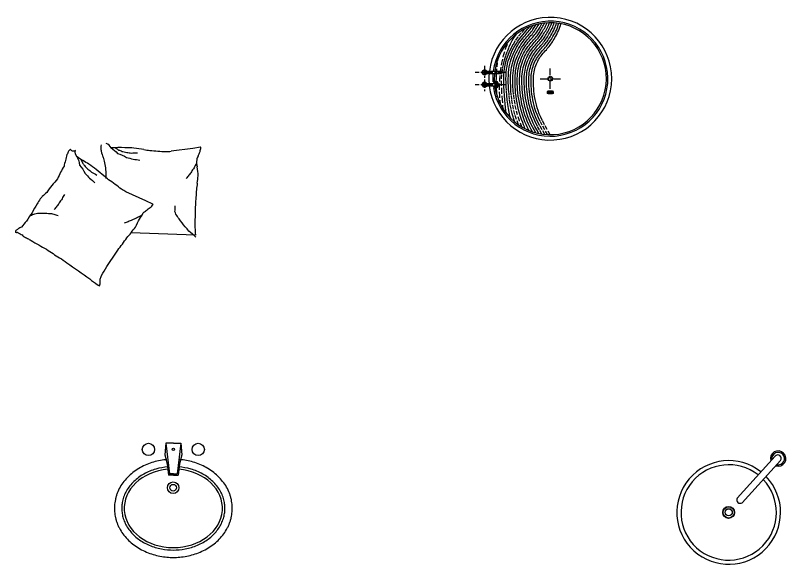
# Model space of a CAD drawing. Header units: millimetres. Extents: x -113526 to 211532, y -79714 to 28306.
# Drawn here: x 57063 to 59889, y 19218 to 21250 of the extents above; entities that cross this region are included whole.
import ezdxf

# ---------------------------------------------------------------- set-up
doc = ezdxf.new("R2010")
doc.units = ezdxf.units.MM
doc.linetypes.add('CENTER-1', pattern=[10, 6.25, -1.25, 1.25, -1.25])
doc.linetypes.add('DASHED', pattern=[0.75, 0.5, -0.25])
for name, color, linetype in [('$Longfin_AP_HATCH', 1, 'Continuous'), ('AP_文字', 127, 'Continuous'), ('FF-FURN', 51, 'Continuous')]:
    doc.layers.add(name, color=color, linetype=linetype)

# ---------------------------------------------------------------- blocks, each defined once
blk = doc.blocks.new('dsgnasfj')
at = {"layer": 'FF-FURN', "color": 4}
for p, q in [((173859688.5, 71135286), (173859609, 71135275.4)), ((173859717.4, 71135289.9), (173859688.5, 71135286)), ((173859698.1, 71134968.3), (173859462.6, 71134976.7))]:
    blk.add_line(p, q, dxfattribs=at)
for points in [[(173859389.4, 71135287.7, -0.077379), (173859413.4, 71135267.3, -0.077379), (173859446.5, 71135252.1, -0.047525), (173859470, 71135246, -0.047525), (173859495, 71135242.6)], [(173859404.8, 71135288.3, -0.05369), (173859417.1, 71135279.9, -0.070312), (173859428.8, 71135275.1, -0.015448), (173859437, 71135272.8, -0.013244), (173859446.8, 71135270.4, -0.082127), (173859464.1, 71135268.4, -0.064164), (173859486.4, 71135269.8)], [(173859264.9, 71135254.7, -0.263368), (173859258.7, 71135278, -0.494818), (173859240.7, 71135283.5, -0.049225), (173859233.7, 71135275.9, -0.036831), (173859227.7, 71135263.6, -0.031893), (173859222.2, 71135241.1, 0.035782), (173859217.1, 71135221, 0.032941), (173859193.4, 71135174.8, 0.026564), (173859153.5, 71135124.4, 0.017905), (173859137.3, 71135109.1, -0.033397), (173859129.1, 71135100.6, -0.03204), (173859118, 71135082.4, 0.018442), (173859100, 71135049.8, 0.010837), (173859079, 71135019, 0.014624), (173859061.4, 71134997.5, 0.111249), (173859048.4, 71134990.5, -0.153708), (173859039.9, 71134984.5, -0.076444), (173859038.9, 71134980, -0.215512), (173859039.9, 71134978, -0.585858), (173859043.2, 71134977.7, 0.363489), (173859046.8, 71134978.6, 0.191716), (173859056.1, 71134972.6, -0.129675), (173859068.8, 71134962.9, -0.01735), (173859083.2, 71134955.5, 0.019326), (173859096.2, 71134948.8, 0.018818), (173859153.1, 71134915.9, 0.021828), (173859200.9, 71134885.1, 0.006204), (173859227.6, 71134866.6, 0.001963), (173859311.4, 71134807.3, 0.028341), (173859339.1, 71134786.2, -0.117014), (173859346.4, 71134781.7, -0.36606), (173859347.6, 71134781.9, -0.03973), (173859349.6, 71134789.9, -0.048309), (173859349.6, 71134799.5, 0.062981), (173859349.8, 71134806.6, 0.04058), (173859354.5, 71134819.7, 0.014345), (173859373.8, 71134853, 0.005484), (173859414.1, 71134913, 0.007153), (173859447, 71134957.7, 0.008762), (173859462.6, 71134976.7, -0.008153), (173859479.4, 71134997.2, -0.06251), (173859493.9, 71135027, 0.078669), (173859506.7, 71135050, 0.047825), (173859517.6, 71135058.3, -0.034494), (173859533.2, 71135069.2, -0.023571), (173859543.7, 71135079.8, -0.510228), (173859543, 71135080.9), (173859516.6, 71135093.1), (173859443.8, 71135126.7, 0.073041), (173859427.5, 71135136.1, 0.023305), (173859380.3, 71135171.1, 0.018299), (173859363.2, 71135185.1, -0.01097), (173859335.1, 71135208.7, -0.042281), (173859308.5, 71135228.2, -0.027201), (173859264.7, 71135254.9)], [(173859264.9, 71135254.8, -0.077379), (173859274.3, 71135224.7, -0.077379), (173859294.1, 71135194.1, -0.047525), (173859310.7, 71135176.3, -0.047525), (173859330, 71135160.1)], [(173859278.3, 71135247, -0.05369), (173859284.2, 71135233.3, -0.070312), (173859291.5, 71135223, -0.015448), (173859297.2, 71135216.7, -0.013244), (173859304.2, 71135209.5, -0.082127), (173859317.7, 71135198.5, -0.064164), (173859337.3, 71135187.7)], [(173859702.3, 71135230.5, 0.009729), (173859693.4, 71135214.9, 0.009729), (173859683.5, 71135199.5, 0.007971), (173859674.6, 71135187.2, 0.007971), (173859665.1, 71135175)], [(173859218.7, 71135117, 0.009729), (173859209.7, 71135101.4, 0.009729), (173859199.8, 71135086.1, 0.007971), (173859190.9, 71135073.7, 0.007971), (173859181.4, 71135061.5)], [(173859699.4, 71134960.2, 0.016108), (173859674.6, 71134983, 0.024599), (173859660.4, 71134998.7, 0.009477), (173859638.5, 71135027.3, 0.015937), (173859626.9, 71135044.7, 0.072521), (173859623.6, 71135054.1, 0.033339), (173859623.8, 71135075)], [(173859094, 71135040.4, 0.027842), (173859110, 71135046.3, 0.048685), (173859120.4, 71135048, 0.023666), (173859148.8, 71135048.6, 0.031223), (173859171.4, 71135046.9, 0.046801), (173859179.2, 71135045.3, 0.023191), (173859195.2, 71135040.3)], [(173859498.5, 71135038.8, 0.009729), (173859482.7, 71135030.4, 0.009729), (173859466, 71135022.8, 0.007971), (173859451.9, 71135017.1, 0.007971), (173859437.3, 71135011.9)]]:
    blk.add_lwpolyline(points, format="xyb", dxfattribs=at)
for centre, radius, start, end in [((173859404.1, 71135284.6), 52.5, 164.0974, 175.3698), ((173859444.9, 71135291.9), 93.3, 181.864, 190.3012), ((173859366, 71135280.1), 24.5, 17.8135, 76.8327), ((173859422.5, 71134817.2), 471.7, 87.8287, 94.0611), ((173859443.8, 71135093.2), 195.4, 81.3221, 91.0065), ((173859381.7, 71134454.4), 836.9, 81.2008, 83.7148), ((173859562.7, 71135315.2), 157.9, 345.1599, 350.561), ((173859717.7, 71135289.2), 0.755, 8.2712, 116.3991), ((173859529.2, 71135322.6), 182.3, 195.068, 202.3748), ((173859557.5, 71135579.1), 301.4, 260.8759, 265.0692), ((173859606.3, 71135905), 630.7, 263.197, 268.5372), ((173859596.8, 71135339), 64.8, 264.1403, 280.8504), ((173859584.1, 71135319.1), 138.5, 333.4134, 341.3157), ((173859226.8, 71135198.8), 144.5, 13.9328, 22.1299), ((173858977.3, 71135171), 394.7, 1.5736, 9.1204), ((173859787, 71135236), 84.2, 174.3431, 192.3357), ((173859772.4, 71135226), 71.5, 154.2296, 165.182), ((173859575.3, 71135186.8), 133.2, 359.2359, 13.5436), ((173858766.9, 71135213), 605.7, 356.5105, 357.0536), ((173858901, 71135271.6), 812.1, 352.0159, 353.8844), ((173860401.6, 71135061.7), 703.1, 172.0615, 174.0695), ((173861633.9, 71134974.6), 1938.3, 175.2728, 176.912), ((173862990.2, 71134956.9), 3294, 177.8757, 179.1326), ((173860367.7, 71135014.3), 671.1, 180.6453, 183.9327)]:
    blk.add_arc(centre, radius, start, end, dxfattribs=at)
blk = doc.blocks.new('adfbdshm')
at = {"color": 4, "linetype": 'Continuous'}
for p, q in [((173860750.6, 71135570), (173860749.6, 71135568.1)), ((173860752.5, 71135571.8), (173860750.6, 71135570)), ((173860755.4, 71135573.3), (173860752.5, 71135571.8)), ((173860757.9, 71135573.5), (173860755.4, 71135573.3)), ((173860759.3, 71135573.5), (173860757.9, 71135573.5)), ((173860757.9, 71135568.8), (173860815.5, 71135568.8)), ((173860761.9, 71135572.7), (173860759.3, 71135573.5)), ((173860764.2, 71135571), (173860761.9, 71135572.7)), ((173860765.9, 71135568.8), (173860764.2, 71135571)), ((173860815.5, 71135568.8), (173860815.5, 71135560.4)), ((173860815.5, 71135568.5), (173860815.5, 71135568.8)), ((173860815.5, 71135568.5), (173860816.4, 71135568.5)), ((173860816.4, 71135568.5), (173860815.5, 71135568.5)), ((173860816.4, 71135568.8), (173860819.5, 71135568.8)), ((173860816.4, 71135568.8), (173860816.4, 71135560.4)), ((173860819.5, 71135568.8), (173860816.4, 71135568.8)), ((173860816.4, 71135568.8), (173860816.4, 71135568.5)), ((173860819.6, 71135568.8), (173860819.5, 71135568.8)), ((173860819.9, 71135568.7), (173860819.6, 71135568.8)), ((173860820, 71135568.5), (173860819.9, 71135568.7)), ((173860820.4, 71135567.8), (173860820, 71135568.5)), ((173860749.6, 71135568.1), (173860749.1, 71135566.5)), ((173860749.1, 71135566.5), (173860749.1, 71135564.6)), ((173860749.1, 71135564.6), (173860749.1, 71135562.6)), ((173860749.1, 71135562.6), (173860749.7, 71135560.9)), ((173860749.7, 71135560.9), (173860750.8, 71135559.2)), ((173860750.8, 71135559.2), (173860752.2, 71135557.7)), ((173860752.2, 71135557.7), (173860754.1, 71135556.4)), ((173860754.1, 71135556.4), (173860756.3, 71135555.8)), ((173860756.3, 71135555.8), (173860757.9, 71135555.8)), ((173860757.9, 71135560.4), (173860815.5, 71135560.4)), ((173860757.9, 71135555.8), (173860760.3, 71135555.9)), ((173860760.3, 71135555.9), (173860762.6, 71135556.9)), ((173860762.6, 71135556.9), (173860764.2, 71135558.2)), ((173860764.2, 71135558.2), (173860765.1, 71135559.3)), ((173860765.1, 71135559.3), (173860765.9, 71135560.4)), ((173860815.5, 71135560.7), (173860816.4, 71135560.7)), ((173860815.5, 71135560.4), (173860815.5, 71135560.7)), ((173860815.5, 71135560.7), (173860816.4, 71135560.7)), ((173860816.4, 71135560.7), (173860816.4, 71135560.4)), ((173860816.4, 71135560.4), (173860819.5, 71135560.4)), ((173860816.4, 71135560.4), (173860819.5, 71135560.4)), ((173860819.5, 71135560.4), (173860819.7, 71135560.5)), ((173860819.7, 71135560.5), (173860819.9, 71135560.6)), ((173860819.9, 71135560.6), (173860820.2, 71135561)), ((173860820.2, 71135561), (173860820.4, 71135561.3)), ((173860820.7, 71135566.8), (173860820.4, 71135567.8)), ((173860820.4, 71135561.3), (173860820.6, 71135562)), ((173860820.6, 71135562), (173860820.8, 71135563.4)), ((173860820.9, 71135565.4), (173860820.7, 71135566.8)), ((173860820.8, 71135563.4), (173860820.9, 71135564.1)), ((173860820.9, 71135564.6), (173860820.9, 71135565.4)), ((173860820.9, 71135564.1), (173860820.9, 71135564.6)), ((173860749.4, 71135522.7), (173860748.9, 71135519.6)), ((173860748.9, 71135519.6), (173860748.9, 71135518.8)), ((173860748.9, 71135518.8), (173860749.3, 71135517)), ((173860749.3, 71135517), (173860750.1, 71135515.2)), ((173860750.8, 71135525.2), (173860749.4, 71135522.7)), ((173860750.1, 71135515.2), (173860751.6, 71135513.2)), ((173860752.8, 71135527), (173860750.8, 71135525.2)), ((173860751.6, 71135513.2), (173860754.2, 71135511.4)), ((173860756.5, 71135528.5), (173860752.8, 71135527)), ((173860759.6, 71135528.5), (173860756.5, 71135528.5)), ((173860762.1, 71135527.6), (173860759.6, 71135528.5)), ((173860760.6, 71135523.8), (173860796.4, 71135523.8)), ((173860760.6, 71135515.4), (173860796.4, 71135515.4)), ((173860761.5, 71135511.4), (173860765, 71135514.1)), ((173860764.6, 71135525.7), (173860762.1, 71135527.6)), ((173860765.9, 71135523.8), (173860764.6, 71135525.7)), ((173860765, 71135514.1), (173860765.9, 71135515.4)), ((173860800.3, 71135530.1), (173860794.4, 71135530.1)), ((173860797.9, 71135530.1), (173860794.4, 71135530.1)), ((173860798.4, 71135530.4), (173860797.9, 71135530.1)), ((173860799.4, 71135530.8), (173860798.4, 71135530.4)), ((173860800.3, 71135531), (173860799.4, 71135530.8)), ((173860800.3, 71135531), (173860801.9, 71135531)), ((173860801.1, 71135531), (173860800.3, 71135531)), ((173860801.9, 71135531), (173860801.1, 71135531)), ((173860802.7, 71135530.8), (173860801.9, 71135531)), ((173860803.8, 71135530.4), (173860802.7, 71135530.8)), ((173860804.9, 71135529.6), (173860803.8, 71135530.4)), ((173860806.3, 71135527.8), (173860804.9, 71135529.6)), ((173860806, 71135511), (173860807, 71135513)), ((173860807, 71135526.3), (173860806.3, 71135527.8)), ((173860807.6, 71135524.5), (173860807, 71135526.3)), ((173860807, 71135513), (173860807.6, 71135514.6)), ((173860807.9, 71135523.3), (173860807.6, 71135524.5)), ((173860807.6, 71135514.6), (173860808, 71135516.8)), ((173860808.2, 71135520.6), (173860807.9, 71135523.3)), ((173860808, 71135518.8), (173860808.2, 71135520.6)), ((173860808, 71135516.8), (173860808, 71135518.8)), ((173860754.2, 71135511.4), (173860757.9, 71135510.6)), ((173860757.9, 71135510.6), (173860761.5, 71135511.4)), ((173860800.3, 71135509.1), (173860794.4, 71135509.1)), ((173860794.4, 71135509.1), (173860797.9, 71135509.1)), ((173860797.9, 71135509.1), (173860798.7, 71135508.7)), ((173860798.7, 71135508.7), (173860799.8, 71135508.3)), ((173860799.8, 71135508.3), (173860800.3, 71135508.3)), ((173860800.3, 71135508.3), (173860801.9, 71135508.3)), ((173860800.3, 71135508.3), (173860801.9, 71135508.3)), ((173860801.9, 71135508.3), (173860802.8, 71135508.4)), ((173860802.8, 71135508.4), (173860804, 71135509)), ((173860804, 71135509), (173860805.4, 71135510.2)), ((173860805.4, 71135510.2), (173860806, 71135511))]:
    blk.add_line(p, q, dxfattribs=at)
at = {"color": 8, "linetype": 'CENTER-1', "ltscale": 5}
for p, q in [((173860757.9, 71135588.8), (173860757.9, 71135495.4)), ((173860998.9, 71135504.2), (173860998.9, 71135578.9)), ((173860838, 71135564.6), (173860723.8, 71135564.6)), ((173860961.6, 71135541.5), (173861036.3, 71135541.5)), ((173860838, 71135519.6), (173860723.8, 71135519.6))]:
    blk.add_line(p, q, dxfattribs=at)
at = {"color": 8, "linetype": 'Continuous'}
for p, q in [((173860990.7, 71135487), (173860990.8, 71135487)), ((173860990.7, 71135486.9), (173860990.7, 71135487)), ((173860990.7, 71135486.8), (173860990.7, 71135486.9)), ((173860990.7, 71135486.7), (173860990.7, 71135486.8)), ((173861006.3, 71135486.8), (173860990.7, 71135486.8)), ((173860990.7, 71135486.8), (173860990.8, 71135486.8)), ((173860990.7, 71135486.7), (173860990.7, 71135486.8)), ((173860990.7, 71135486.6), (173860990.7, 71135486.7)), ((173860990.7, 71135486.6), (173860990.7, 71135486.7)), ((173860990.7, 71135486.6), (173860990.7, 71135486.6)), ((173860990.7, 71135486.5), (173860990.7, 71135486.6)), ((173860990.8, 71135486.6), (173860990.7, 71135486.6)), ((173860990.8, 71135486.5), (173860990.7, 71135486.5)), ((173860990.8, 71135487), (173860990.9, 71135487.1)), ((173860990.8, 71135486.8), (173860990.9, 71135486.9)), ((173860990.9, 71135486.5), (173860990.8, 71135486.6)), ((173860990.9, 71135486.4), (173860990.8, 71135486.5)), ((173860990.9, 71135487.1), (173860991, 71135487.2)), ((173860990.9, 71135486.9), (173860991, 71135487)), ((173860991, 71135486.4), (173860990.9, 71135486.5)), ((173860991, 71135486.3), (173860990.9, 71135486.4)), ((173860991, 71135487.2), (173860991.2, 71135487.3)), ((173860991, 71135487), (173860991.2, 71135487)), ((173860991.2, 71135486.3), (173860991, 71135486.4)), ((173860991.2, 71135486.3), (173860991, 71135486.3)), ((173860991.2, 71135487.3), (173860991.4, 71135487.4)), ((173860991.2, 71135487), (173860991.4, 71135487.1)), ((173860991.4, 71135486.2), (173860991.2, 71135486.3)), ((173860991.4, 71135486.2), (173860991.2, 71135486.3)), ((173860991.4, 71135487.4), (173860991.6, 71135487.4)), ((173860991.4, 71135487.1), (173860991.6, 71135487.1)), ((173860991.6, 71135486.2), (173860991.4, 71135486.2)), ((173860991.6, 71135486.2), (173860991.4, 71135486.2)), ((173860991.6, 71135487.4), (173860991.9, 71135487.5)), ((173860991.6, 71135487.1), (173860991.9, 71135487.2)), ((173860991.9, 71135486.1), (173860991.6, 71135486.2)), ((173860991.9, 71135486.1), (173860991.6, 71135486.2)), ((173860991.9, 71135487.5), (173860992.1, 71135487.6)), ((173860991.9, 71135487.2), (173860992.1, 71135487.2)), ((173860992.1, 71135486.1), (173860991.9, 71135486.1)), ((173860992.1, 71135486), (173860991.9, 71135486.1)), ((173860992.1, 71135487.6), (173860992.4, 71135487.6)), ((173860992.1, 71135487.2), (173860992.4, 71135487.3)), ((173860992.4, 71135486), (173860992.1, 71135486.1)), ((173860992.4, 71135486), (173860992.1, 71135486)), ((173860992.4, 71135487.6), (173860992.8, 71135487.7)), ((173860992.4, 71135487.3), (173860992.8, 71135487.3)), ((173860992.8, 71135486), (173860992.4, 71135486)), ((173860992.8, 71135485.9), (173860992.4, 71135486)), ((173860992.8, 71135487.7), (173860993.1, 71135487.8)), ((173860992.8, 71135487.3), (173860993.1, 71135487.4)), ((173860993.1, 71135485.9), (173860992.8, 71135486)), ((173860993.1, 71135485.9), (173860992.8, 71135485.9)), ((173860993.1, 71135487.8), (173860993.5, 71135487.8)), ((173860993.1, 71135487.4), (173860993.5, 71135487.4)), ((173860993.5, 71135485.9), (173860993.1, 71135485.9)), ((173860993.5, 71135485.8), (173860993.1, 71135485.9)), ((173860993.5, 71135487.8), (173860993.9, 71135487.9)), ((173860993.5, 71135487.4), (173860993.9, 71135487.5)), ((173860993.9, 71135485.8), (173860993.5, 71135485.9)), ((173860993.9, 71135485.7), (173860993.5, 71135485.8)), ((173860993.9, 71135487.9), (173860994.3, 71135487.9)), ((173860993.9, 71135487.5), (173860994.3, 71135487.5)), ((173860994.3, 71135485.8), (173860993.9, 71135485.8)), ((173860994.3, 71135485.7), (173860993.9, 71135485.7)), ((173860994.3, 71135487.9), (173860994.7, 71135488)), ((173860994.3, 71135487.5), (173860994.7, 71135487.5)), ((173860994.7, 71135485.8), (173860994.3, 71135485.8)), ((173860994.7, 71135485.7), (173860994.3, 71135485.7)), ((173860994.7, 71135488), (173860995.1, 71135488)), ((173860994.7, 71135487.5), (173860995.1, 71135487.6)), ((173860995.1, 71135485.7), (173860994.7, 71135485.8)), ((173860995.1, 71135485.6), (173860994.7, 71135485.7)), ((173860995.1, 71135488), (173860995.6, 71135488)), ((173860995.1, 71135487.6), (173860995.6, 71135487.6)), ((173860995.6, 71135485.7), (173860995.1, 71135485.7)), ((173860995.6, 71135485.6), (173860995.1, 71135485.6)), ((173860995.6, 71135488), (173860996, 71135488)), ((173860995.6, 71135487.6), (173860996, 71135487.6)), ((173860996, 71135485.7), (173860995.6, 71135485.7)), ((173860996, 71135485.6), (173860995.6, 71135485.6)), ((173860996, 71135488), (173860996.5, 71135488.1)), ((173860996, 71135487.6), (173860996.5, 71135487.6)), ((173860996.5, 71135485.7), (173860996, 71135485.7)), ((173860996.5, 71135485.5), (173860996, 71135485.6)), ((173860996.5, 71135488.1), (173860997, 71135488.1)), ((173860996.5, 71135487.6), (173860997, 71135487.6)), ((173860997, 71135485.7), (173860996.5, 71135485.7)), ((173860997, 71135485.5), (173860996.5, 71135485.5)), ((173860997, 71135488.1), (173860997.5, 71135488.1)), ((173860997, 71135487.6), (173860997.5, 71135487.6)), ((173860997.5, 71135485.6), (173860997, 71135485.7)), ((173860997.5, 71135485.5), (173860997, 71135485.5)), ((173860997.5, 71135488.1), (173860998, 71135488.1)), ((173860997.5, 71135487.6), (173860998, 71135487.6)), ((173860998, 71135485.6), (173860997.5, 71135485.6)), ((173860998, 71135485.5), (173860997.5, 71135485.5)), ((173860998, 71135488.1), (173860998.5, 71135488.1)), ((173860998, 71135487.6), (173860998.5, 71135487.6)), ((173860998.5, 71135485.6), (173860998, 71135485.6)), ((173860998.5, 71135485.5), (173860998, 71135485.5)), ((173860998.5, 71135488.1), (173860998.9, 71135488.1)), ((173860998.5, 71135487.6), (173860998.9, 71135487.6)), ((173860998.9, 71135485.6), (173860998.5, 71135485.6)), ((173860998.9, 71135485.5), (173860998.5, 71135485.5)), ((173860998.9, 71135488.1), (173860999.4, 71135488.1)), ((173860998.9, 71135487.6), (173860999.4, 71135487.6)), ((173860999.4, 71135485.6), (173860998.9, 71135485.6)), ((173860999.4, 71135485.5), (173860998.9, 71135485.5)), ((173860999.4, 71135488.1), (173860999.9, 71135488.1)), ((173860999.4, 71135487.6), (173860999.9, 71135487.6)), ((173860999.9, 71135485.7), (173860999.4, 71135485.6)), ((173860999.9, 71135485.5), (173860999.4, 71135485.5)), ((173860999.9, 71135488.1), (173861000.4, 71135488.1)), ((173860999.9, 71135487.6), (173861000.4, 71135487.6)), ((173861000.4, 71135485.7), (173860999.9, 71135485.7)), ((173861000.4, 71135485.5), (173860999.9, 71135485.5)), ((173861000.4, 71135488.1), (173861000.9, 71135488)), ((173861000.4, 71135487.6), (173861000.9, 71135487.6)), ((173861000.9, 71135485.7), (173861000.4, 71135485.7)), ((173861000.9, 71135485.6), (173861000.4, 71135485.5)), ((173861000.9, 71135488), (173861001.3, 71135488)), ((173861000.9, 71135487.6), (173861001.3, 71135487.6)), ((173861001.3, 71135485.7), (173861000.9, 71135485.7)), ((173861001.3, 71135485.6), (173861000.9, 71135485.6)), ((173861001.1, 71135492), (173861001.1, 71135485.7)), ((173861001.3, 71135488), (173861001.8, 71135488)), ((173861001.3, 71135487.6), (173861001.8, 71135487.6)), ((173861001.8, 71135485.7), (173861001.3, 71135485.7)), ((173861001.8, 71135485.6), (173861001.3, 71135485.6)), ((173861001.8, 71135488), (173861002.2, 71135488)), ((173861001.8, 71135487.6), (173861002.2, 71135487.5)), ((173861002.2, 71135485.8), (173861001.8, 71135485.7)), ((173861002.2, 71135485.7), (173861001.8, 71135485.6)), ((173861002.2, 71135488), (173861002.6, 71135487.9)), ((173861002.2, 71135487.5), (173861002.6, 71135487.5)), ((173861002.6, 71135485.8), (173861002.2, 71135485.8)), ((173861002.6, 71135485.7), (173861002.2, 71135485.7)), ((173861002.3, 71135492.1), (173861002.3, 71135485.8)), ((173861002.6, 71135487.9), (173861003, 71135487.9)), ((173861002.6, 71135487.5), (173861003, 71135487.5)), ((173861003, 71135485.8), (173861002.6, 71135485.8)), ((173861003, 71135485.7), (173861002.6, 71135485.7)), ((173861003, 71135487.9), (173861003.4, 71135487.8)), ((173861003, 71135487.5), (173861003.4, 71135487.4)), ((173861003.4, 71135485.9), (173861003, 71135485.8)), ((173861003.4, 71135485.8), (173861003, 71135485.7)), ((173861003.4, 71135487.8), (173861003.8, 71135487.8)), ((173861003.4, 71135487.4), (173861003.8, 71135487.4)), ((173861003.8, 71135485.9), (173861003.4, 71135485.9)), ((173861003.8, 71135485.9), (173861003.4, 71135485.8)), ((173861003.8, 71135487.8), (173861004.1, 71135487.7)), ((173861003.8, 71135487.4), (173861004.1, 71135487.3)), ((173861004.1, 71135486), (173861003.8, 71135485.9)), ((173861004.1, 71135485.9), (173861003.8, 71135485.9)), ((173861004.1, 71135487.7), (173861004.5, 71135487.6)), ((173861004.1, 71135487.3), (173861004.5, 71135487.3)), ((173861004.5, 71135486), (173861004.1, 71135486)), ((173861004.5, 71135486), (173861004.1, 71135485.9)), ((173861004.5, 71135487.6), (173861004.8, 71135487.6)), ((173861004.5, 71135487.3), (173861004.8, 71135487.2)), ((173861004.8, 71135486.1), (173861004.5, 71135486)), ((173861004.8, 71135486), (173861004.5, 71135486)), ((173861004.8, 71135487.6), (173861005, 71135487.5)), ((173861004.8, 71135487.2), (173861005, 71135487.2)), ((173861005, 71135486.1), (173861004.8, 71135486.1)), ((173861005, 71135486.1), (173861004.8, 71135486)), ((173861005, 71135487.5), (173861005.3, 71135487.4)), ((173861005, 71135487.2), (173861005.3, 71135487.1)), ((173861005.3, 71135486.2), (173861005, 71135486.1)), ((173861005.3, 71135486.2), (173861005, 71135486.1)), ((173861005.3, 71135487.4), (173861005.5, 71135487.4)), ((173861005.3, 71135487.1), (173861005.5, 71135487.1)), ((173861005.5, 71135486.2), (173861005.3, 71135486.2)), ((173861005.5, 71135486.2), (173861005.3, 71135486.2)), ((173861005.5, 71135487.4), (173861005.7, 71135487.3)), ((173861005.5, 71135487.1), (173861005.7, 71135487)), ((173861005.7, 71135486.3), (173861005.5, 71135486.2)), ((173861005.7, 71135486.3), (173861005.5, 71135486.2)), ((173861005.7, 71135487.3), (173861005.9, 71135487.2)), ((173861005.7, 71135487), (173861005.9, 71135487)), ((173861005.9, 71135486.4), (173861005.7, 71135486.3)), ((173861005.9, 71135486.3), (173861005.7, 71135486.3)), ((173861005.9, 71135487.2), (173861006, 71135487.1)), ((173861005.9, 71135487), (173861006, 71135486.9)), ((173861006, 71135486.5), (173861005.9, 71135486.4)), ((173861006, 71135486.4), (173861005.9, 71135486.3)), ((173861006, 71135487.1), (173861006.1, 71135487)), ((173861006, 71135486.9), (173861006.1, 71135486.8)), ((173861006.1, 71135486.6), (173861006, 71135486.5)), ((173861006.1, 71135486.5), (173861006, 71135486.4)), ((173861006.1, 71135487), (173861006.2, 71135487)), ((173861006.1, 71135486.8), (173861006.2, 71135486.8)), ((173861006.2, 71135486.6), (173861006.1, 71135486.6)), ((173861006.2, 71135486.5), (173861006.1, 71135486.5)), ((173861006.2, 71135487), (173861006.2, 71135486.9)), ((173861006.2, 71135486.9), (173861006.3, 71135486.8)), ((173861006.2, 71135486.8), (173861006.2, 71135486.7)), ((173861006.3, 71135486.8), (173861006.2, 71135486.7)), ((173861006.2, 71135486.7), (173861006.3, 71135486.6)), ((173861006.2, 71135486.7), (173861006.2, 71135486.6)), ((173861006.2, 71135486.6), (173861006.2, 71135486.5)), ((173861006.3, 71135486.6), (173861006.2, 71135486.6))]:
    blk.add_line(p, q, dxfattribs=at)
at = {"color": 250, "linetype": 'DASHED', "ltscale": 30}
for points in [[(173860882.1, 71135372.7), (173860875, 71135391.7), (173860869.1, 71135410.7), (173860864.4, 71135429.4), (173860860.7, 71135447.8), (173860858, 71135465.6), (173860856, 71135482.6), (173860854.6, 71135498.8), (173860853.8, 71135513.9), (173860853.3, 71135527.7), (173860853.2, 71135540.4), (173860853.5, 71135552.2), (173860854.2, 71135563.2), (173860855.3, 71135573.5), (173860856.8, 71135583.2), (173860858.7, 71135592.6), (173860861.1, 71135601.8), (173860863.8, 71135610.8), (173860867, 71135619.7), (173860870.5, 71135628.4), (173860874.2, 71135636.8), (173860878.2, 71135645), (173860882.4, 71135652.7), (173860886.7, 71135660.1), (173860891.1, 71135667.1), (173860895.6, 71135673.5), (173860900.1, 71135679.5), (173860904.5, 71135685), (173860908.9, 71135690.2), (173860913.1, 71135695.2), (173860917.3, 71135699.9), (173860921.2, 71135704.4), (173860925, 71135708.8), (173860928.5, 71135713.1), (173860931.8, 71135717.3), (173860934.8, 71135721.4), (173860937.7, 71135725.4), (173860940.2, 71135729.3), (173860942.6, 71135733.1), (173860944.7, 71135736.6), (173860946.6, 71135740.1)], [(173860894.5, 71135364.8), (173860886, 71135387), (173860879.1, 71135408.4), (173860873.7, 71135428.7), (173860869.6, 71135448), (173860866.5, 71135466.3), (173860864.4, 71135483.4), (173860863, 71135499.3), (173860862.1, 71135514), (173860861.7, 71135527.6), (173860861.6, 71135540), (173860861.9, 71135551.4), (173860862.6, 71135562.1), (173860863.6, 71135572.1), (173860865.1, 71135581.5), (173860866.9, 71135590.6), (173860869.2, 71135599.4), (173860871.8, 71135608.1), (173860874.9, 71135616.7), (173860878.2, 71135625.1), (173860881.8, 71135633.2), (173860885.7, 71135641.1), (173860889.7, 71135648.6), (173860893.9, 71135655.7), (173860898.2, 71135662.5), (173860902.6, 71135668.7), (173860907, 71135674.6), (173860911.4, 71135680), (173860915.7, 71135685.2), (173860919.9, 71135690.1), (173860924.1, 71135694.7), (173860928, 71135699.3), (173860931.8, 71135703.7), (173860935.4, 71135708.1), (173860938.8, 71135712.6), (173860942, 71135717.1), (173860945.2, 71135721.7), (173860948.3, 71135726.5), (173860951.3, 71135731.6), (173860954.4, 71135736.9), (173860957.5, 71135742.6)], [(173860907, 71135358), (173860905.8, 71135360.4), (173860903.8, 71135365.3), (173860900.9, 71135372.3), (173860897.6, 71135381.2), (173860893.9, 71135391.5), (173860890, 71135402.9), (173860886.3, 71135415), (173860882.8, 71135427.5), (173860879.8, 71135440), (173860877.2, 71135452.4), (173860875, 71135464.7), (173860873.2, 71135476.9), (173860871.8, 71135488.8), (173860870.8, 71135500.4), (173860870, 71135511.7), (173860869.6, 71135522.6), (173860869.5, 71135533), (173860869.6, 71135543), (173860870, 71135552.7), (173860870.8, 71135562), (173860871.9, 71135571.1), (173860873.3, 71135579.9), (173860875.1, 71135588.5), (173860877.2, 71135597.1), (173860879.8, 71135605.4), (173860882.7, 71135613.7), (173860885.9, 71135621.8), (173860889.4, 71135629.6), (173860893.2, 71135637.2), (173860897.1, 71135644.5), (173860901.2, 71135651.4), (173860905.4, 71135657.9), (173860909.6, 71135664), (173860913.9, 71135669.7), (173860918.2, 71135675), (173860922.5, 71135680.1), (173860926.7, 71135684.9), (173860930.8, 71135689.6), (173860934.8, 71135694.2), (173860938.6, 71135698.7), (173860942.3, 71135703.2), (173860945.8, 71135707.8), (173860949.2, 71135712.7), (173860952.7, 71135717.9), (173860956.2, 71135723.5), (173860959.9, 71135729.8), (173860963.8, 71135736.7), (173860968, 71135744.5)], [(173860920.6, 71135351.8), (173860917.5, 71135357.4), (173860913.9, 71135364.7), (173860910.1, 71135373.4), (173860906.1, 71135383.2), (173860902, 71135394), (173860898.1, 71135405.5), (173860894.3, 71135417.5), (173860890.9, 71135429.7), (173860887.9, 71135441.9), (173860885.4, 71135454.1), (173860883.3, 71135466.1), (173860881.6, 71135478), (173860880.2, 71135489.6), (173860879.2, 71135501), (173860878.4, 71135512), (173860878, 71135522.6), (173860877.9, 71135532.7), (173860878, 71135542.5), (173860878.4, 71135551.9), (173860879.1, 71135560.9), (173860880.2, 71135569.7), (173860881.5, 71135578.2), (173860883.2, 71135586.5), (173860885.3, 71135594.7), (173860887.8, 71135602.8), (173860890.6, 71135610.7), (173860893.7, 71135618.5), (173860897.1, 71135626), (173860900.7, 71135633.3), (173860904.4, 71135640.3), (173860908.4, 71135647), (173860912.5, 71135653.3), (173860916.6, 71135659.2), (173860920.8, 71135664.7), (173860925, 71135669.9), (173860929.2, 71135674.8), (173860933.2, 71135679.3), (173860937, 71135683.6), (173860940.7, 71135687.7), (173860944.1, 71135691.6), (173860947.2, 71135695.3), (173860950.1, 71135698.9), (173860952.7, 71135702.4), (173860955.2, 71135706), (173860957.6, 71135709.5), (173860959.9, 71135713.2), (173860962.2, 71135717), (173860964.6, 71135721), (173860967, 71135725.2), (173860969.4, 71135729.5), (173860971.7, 71135733.7), (173860973.8, 71135737.5), (173860975.6, 71135740.9), (173860977, 71135743.5), (173860977.9, 71135745.2), (173860978.3, 71135745.8)], [(173860933.3, 71135347), (173860928.5, 71135355.4), (173860923.7, 71135364.7), (173860919, 71135374.8), (173860914.5, 71135385.5), (173860910.2, 71135396.6), (173860906.1, 71135408.2), (173860902.4, 71135419.9), (173860899, 71135431.9), (173860896.1, 71135443.8), (173860893.7, 71135455.7), (173860891.6, 71135467.5), (173860889.9, 71135479.1), (173860888.6, 71135490.5), (173860887.6, 71135501.5), (173860886.9, 71135512.3), (173860886.4, 71135522.6), (173860886.3, 71135532.5), (173860886.4, 71135542), (173860886.8, 71135551), (173860887.5, 71135559.8), (173860888.5, 71135568.2), (173860889.8, 71135576.5), (173860891.4, 71135584.5), (173860893.4, 71135592.4), (173860895.8, 71135600.1), (173860898.4, 71135607.7), (173860901.4, 71135615.2), (173860904.7, 71135622.4), (173860908.1, 71135629.4), (173860911.8, 71135636.2), (173860915.6, 71135642.6), (173860919.6, 71135648.7), (173860923.7, 71135654.4), (173860927.8, 71135659.8), (173860931.9, 71135664.9), (173860936, 71135669.7), (173860939.9, 71135674.2), (173860943.8, 71135678.5), (173860947.4, 71135682.6), (173860950.8, 71135686.5), (173860954, 71135690.3), (173860956.9, 71135693.9), (173860959.6, 71135697.5), (173860962.2, 71135701.2), (173860964.6, 71135704.9), (173860967, 71135708.7), (173860969.5, 71135712.7), (173860971.9, 71135716.9), (173860974.5, 71135721.3), (173860977, 71135725.9), (173860979.5, 71135730.4), (173860981.7, 71135734.7), (173860983.7, 71135738.6), (173860985.3, 71135742), (173860986.4, 71135744.7), (173860987, 71135746.5)], [(173860945.4, 71135343.3), (173860939.1, 71135354.2), (173860933.2, 71135365.3), (173860927.8, 71135376.5), (173860922.8, 71135387.8), (173860918.2, 71135399.3), (173860914.1, 71135410.8), (173860910.4, 71135422.4), (173860907.2, 71135434.1), (173860904.3, 71135445.7), (173860901.9, 71135457.3), (173860899.9, 71135468.8), (173860898.2, 71135480.2), (173860896.9, 71135491.3), (173860895.9, 71135502.1), (173860895.3, 71135512.6), (173860894.8, 71135522.6), (173860894.7, 71135532.2), (173860894.8, 71135541.4), (173860895.1, 71135550.2), (173860895.8, 71135558.7), (173860896.7, 71135566.8), (173860898, 71135574.7), (173860899.6, 71135582.4), (173860901.5, 71135590), (173860903.7, 71135597.4), (173860906.3, 71135604.7), (173860909.2, 71135611.9), (173860912.3, 71135618.8), (173860915.6, 71135625.6), (173860919.1, 71135632), (173860922.9, 71135638.2), (173860926.7, 71135644.1), (173860930.7, 71135649.7), (173860934.7, 71135654.9), (173860938.8, 71135659.9), (173860942.8, 71135664.6), (173860946.7, 71135669.1), (173860950.5, 71135673.3), (173860954.2, 71135677.4), (173860957.6, 71135681.4), (173860960.8, 71135685.2), (173860963.7, 71135688.9), (173860966.5, 71135692.7), (173860969.1, 71135696.4), (173860971.7, 71135700.2), (173860974.2, 71135704.2), (173860976.7, 71135708.4), (173860979.3, 71135712.8), (173860981.9, 71135717.4), (173860984.6, 71135722.3), (173860987.2, 71135727.1), (173860989.6, 71135731.8), (173860991.7, 71135736.3), (173860993.5, 71135740.4), (173860994.9, 71135743.9), (173860995.7, 71135746.8)], [(173860956.9, 71135340.6), (173860949.3, 71135353.6), (173860942.5, 71135366.2), (173860936.4, 71135378.4), (173860931.1, 71135390.3), (173860926.3, 71135402), (173860922.1, 71135413.5), (173860918.5, 71135424.9), (173860915.3, 71135436.3), (173860912.5, 71135447.6), (173860910.2, 71135459), (173860908.2, 71135470.2), (173860906.6, 71135481.3), (173860905.3, 71135492.1), (173860904.3, 71135502.7), (173860903.7, 71135512.9), (173860903.2, 71135522.7), (173860903.1, 71135532), (173860903.2, 71135540.9), (173860903.5, 71135549.4), (173860904.1, 71135557.5), (173860905, 71135565.4), (173860906.2, 71135573), (173860907.8, 71135580.4), (173860909.6, 71135587.7), (173860911.7, 71135594.8), (173860914.2, 71135601.8), (173860916.9, 71135608.6), (173860919.9, 71135615.2), (173860923.1, 71135621.7), (173860926.5, 71135627.9), (173860930.1, 71135633.8), (173860933.8, 71135639.5), (173860937.7, 71135644.9), (173860941.6, 71135650), (173860945.6, 71135654.9), (173860949.6, 71135659.5), (173860953.5, 71135663.9), (173860957.3, 71135668.2), (173860960.9, 71135672.3), (173860964.4, 71135676.3), (173860967.6, 71135680.1), (173860970.5, 71135683.9), (173860973.4, 71135687.8), (173860976.1, 71135691.6), (173860978.7, 71135695.6), (173860981.3, 71135699.7), (173860983.9, 71135704.1), (173860986.6, 71135708.7), (173860989.4, 71135713.5), (173860992.2, 71135718.6), (173860994.9, 71135723.8), (173860997.5, 71135728.9), (173860999.8, 71135733.9), (173861001.7, 71135738.6), (173861003.3, 71135742.9), (173861004.2, 71135746.8)], [(173860968, 71135338.6), (173860959.2, 71135353.5), (173860951.6, 71135367.4), (173860945, 71135380.5), (173860939.3, 71135392.9), (173860934.3, 71135404.7), (173860930.1, 71135416.2), (173860926.5, 71135427.4), (173860923.4, 71135438.5), (173860920.7, 71135449.6), (173860918.4, 71135460.6), (173860916.5, 71135471.6), (173860914.9, 71135482.4), (173860913.7, 71135493), (173860912.7, 71135503.3), (173860912.1, 71135513.2), (173860911.6, 71135522.7), (173860911.5, 71135531.7), (173860911.6, 71135540.3), (173860911.9, 71135548.5), (173860912.5, 71135556.4), (173860913.3, 71135564), (173860914.5, 71135571.3), (173860915.9, 71135578.4), (173860917.7, 71135585.3), (173860919.7, 71135592.1), (173860922, 71135598.8), (173860924.6, 71135605.3), (173860927.5, 71135611.6), (173860930.6, 71135617.8), (173860933.8, 71135623.7), (173860937.3, 71135629.5), (173860940.9, 71135634.9), (173860944.7, 71135640.1), (173860948.6, 71135645.1), (173860952.5, 71135649.9), (173860956.4, 71135654.4), (173860960.3, 71135658.8), (173860964, 71135663), (173860967.7, 71135667.1), (173860971.1, 71135671.1), (173860974.3, 71135675.1), (173860977.4, 71135679), (173860980.2, 71135682.9), (173860983, 71135686.9), (173860985.7, 71135691), (173860988.4, 71135695.3), (173860991.2, 71135699.8), (173860994, 71135704.5), (173860996.9, 71135709.6), (173860999.8, 71135715), (173861002.6, 71135720.4), (173861005.4, 71135725.9), (173861007.8, 71135731.4), (173861009.9, 71135736.6), (173861011.6, 71135741.7), (173861012.8, 71135746.4)], [(173860978.6, 71135337.2), (173860968.9, 71135353.8), (173860960.5, 71135368.9), (173860953.4, 71135382.7), (173860947.4, 71135395.5), (173860942.3, 71135407.5), (173860938.1, 71135418.9), (173860934.5, 71135429.9), (173860931.5, 71135440.7), (173860928.9, 71135451.5), (173860926.7, 71135462.3), (173860924.8, 71135473), (173860923.3, 71135483.5), (173860922, 71135493.8), (173860921.1, 71135503.8), (173860920.5, 71135513.5), (173860920.1, 71135522.7), (173860919.9, 71135531.5), (173860919.9, 71135539.8), (173860920.3, 71135547.7), (173860920.8, 71135555.3), (173860921.6, 71135562.5), (173860922.7, 71135569.5), (173860924.1, 71135576.3), (173860925.8, 71135583), (173860927.7, 71135589.4), (173860929.9, 71135595.8), (173860932.4, 71135602), (173860935.1, 71135608), (173860938, 71135613.9), (173860941.2, 71135619.6), (173860944.5, 71135625.1), (173860948.1, 71135630.3), (173860951.7, 71135635.4), (173860955.5, 71135640.2), (173860959.4, 71135644.9), (173860963.2, 71135649.3), (173860967, 71135653.7), (173860970.8, 71135657.9), (173860974.4, 71135662), (173860977.9, 71135666), (173860981.1, 71135670), (173860984.2, 71135674), (173860987.1, 71135678), (173860990, 71135682.1), (173860992.8, 71135686.3), (173860995.6, 71135690.8), (173860998.4, 71135695.5), (173861001.3, 71135700.4), (173861004.3, 71135705.7), (173861007.4, 71135711.3), (173861010.4, 71135717.1), (173861013.2, 71135722.9), (173861015.8, 71135728.8), (173861018.1, 71135734.6), (173861019.9, 71135740.2), (173861021.2, 71135745.6)], [(173860988.9, 71135336.5), (173860978.3, 71135354.5), (173860969.3, 71135370.6), (173860961.8, 71135385.1), (173860955.5, 71135398.2), (173860950.3, 71135410.3), (173860946.1, 71135421.6), (173860942.6, 71135432.3), (173860939.6, 71135442.9), (173860937.1, 71135453.4), (173860934.9, 71135463.9), (173860933.1, 71135474.3), (173860931.6, 71135484.6), (173860930.4, 71135494.6), (173860929.5, 71135504.4), (173860928.9, 71135513.8), (173860928.5, 71135522.7), (173860928.3, 71135531.2), (173860928.3, 71135539.3), (173860928.6, 71135546.9), (173860929.2, 71135554.2), (173860929.9, 71135561.1), (173860931, 71135567.8), (173860932.3, 71135574.3), (173860933.8, 71135580.6), (173860935.7, 71135586.8), (173860937.8, 71135592.8), (173860940.1, 71135598.7), (173860942.7, 71135604.5), (173860945.5, 71135610), (173860948.5, 71135615.5), (173860951.8, 71135620.7), (173860955.2, 71135625.8), (173860958.7, 71135630.6), (173860962.4, 71135635.3), (173860966.2, 71135639.8), (173860970, 71135644.3), (173860973.8, 71135648.5), (173860977.5, 71135652.7), (173860981.2, 71135656.9), (173860984.6, 71135660.9), (173860987.9, 71135664.9), (173860991, 71135669), (173860994, 71135673.1), (173860996.9, 71135677.3), (173860999.8, 71135681.7), (173861002.7, 71135686.3), (173861005.6, 71135691.1), (173861008.7, 71135696.3), (173861011.8, 71135701.8), (173861015, 71135707.6), (173861018.1, 71135713.7), (173861021.1, 71135719.8), (173861023.8, 71135726.1), (173861026.2, 71135732.3), (173861028.2, 71135738.5), (173861029.6, 71135744.6)], [(173860998.9, 71135336.2), (173860987.5, 71135355.5), (173860978, 71135372.6), (173860970, 71135387.6), (173860963.6, 71135401), (173860958.3, 71135413.1), (173860954.1, 71135424.3), (173860950.6, 71135434.8), (173860947.7, 71135445.1), (173860945.3, 71135455.3), (173860943.2, 71135465.6), (173860941.4, 71135475.7), (173860939.9, 71135485.7), (173860938.8, 71135495.5), (173860937.9, 71135505), (173860937.3, 71135514.1), (173860936.9, 71135522.8), (173860936.7, 71135531), (173860936.7, 71135538.7), (173860937, 71135546.1), (173860937.5, 71135553), (173860938.2, 71135559.7), (173860939.2, 71135566.1), (173860940.4, 71135572.3), (173860941.9, 71135578.3), (173860943.7, 71135584.1), (173860945.6, 71135589.8), (173860947.9, 71135595.4), (173860950.3, 71135600.9), (173860953, 71135606.2), (173860955.9, 71135611.3), (173860959, 71135616.3), (173860962.3, 71135621.2), (173860965.8, 71135625.9), (173860969.4, 71135630.4), (173860973.1, 71135634.8), (173860976.8, 71135639.2), (173860980.6, 71135643.4), (173860984.3, 71135647.6), (173860987.9, 71135651.7), (173860991.4, 71135655.8), (173860994.7, 71135659.9), (173860997.8, 71135664), (173861000.9, 71135668.2), (173861003.9, 71135672.5), (173861006.8, 71135677), (173861009.8, 71135681.8), (173861012.9, 71135686.8), (173861016, 71135692.2), (173861019.3, 71135697.9), (173861022.6, 71135704), (173861025.8, 71135710.3), (173861028.9, 71135716.7), (173861031.8, 71135723.3), (173861034.3, 71135730), (173861036.4, 71135736.6), (173861037.9, 71135743.1)], [(173860837.2, 71135415.1), (173860836.7, 71135418.1), (173860835.8, 71135425.4), (173860834.6, 71135436.1), (173860833.3, 71135449.4), (173860831.9, 71135464.6), (173860830.6, 71135480.8), (173860829.4, 71135497.3), (173860828.6, 71135513.3), (173860828.1, 71135528.1), (173860828.1, 71135541.9), (173860828.6, 71135554.9), (173860829.6, 71135567.3), (173860831.2, 71135579.3), (173860833.4, 71135591.1), (173860836.4, 71135603.1), (173860840, 71135615.3), (173860844.4, 71135628), (173860849.8, 71135641.2), (173860856.2, 71135654.7), (173860863.7, 71135668.6), (173860872.5, 71135682.7), (173860882.7, 71135696.9), (173860894.4, 71135711.2), (173860907.8, 71135725.5)], [(173860854.3, 71135395.8), (173860850.9, 71135405.9), (173860847.8, 71135418.3), (173860845.1, 71135432.6), (173860842.7, 71135448.2), (173860840.7, 71135464.6), (173860839.1, 71135481.3), (173860837.8, 71135497.8), (173860837, 71135513.5), (173860836.5, 71135528), (173860836.4, 71135541.4), (173860836.8, 71135553.8), (173860837.5, 71135565.4), (173860838.7, 71135576.3), (173860840.3, 71135586.7), (173860842.4, 71135596.7), (173860844.9, 71135606.5), (173860847.9, 71135616.1), (173860851.3, 71135625.7), (173860855.1, 71135635.1), (173860859.4, 71135644.4), (173860864, 71135653.5), (173860869, 71135662.4), (173860874.4, 71135671), (173860880, 71135679.4), (173860886, 71135687.5), (173860892.1, 71135695.2), (173860898.2, 71135702.6), (173860904, 71135709.5), (173860909.5, 71135715.9), (173860914.5, 71135721.9), (173860918.8, 71135727.2), (173860922.2, 71135732)], [(173860868.9, 71135382.7), (173860863.4, 71135397.8), (173860858.7, 71135413.9), (173860854.9, 71135430.6), (173860851.8, 71135447.8), (173860849.4, 71135465), (173860847.5, 71135482), (173860846.2, 71135498.3), (173860845.4, 71135513.7), (173860844.9, 71135527.8), (173860844.8, 71135540.9), (173860845.1, 71135553), (173860845.9, 71135564.3), (173860847, 71135574.9), (173860848.6, 71135585), (173860850.6, 71135594.6), (173860853, 71135604.1), (173860855.9, 71135613.4), (173860859.1, 71135622.7), (173860862.7, 71135631.7), (173860866.6, 71135640.4), (173860870.7, 71135648.8), (173860875, 71135656.9), (173860879.5, 71135664.5), (173860884, 71135671.6), (173860888.6, 71135678.2), (173860893.1, 71135684.4), (173860897.6, 71135690), (173860902, 71135695.3), (173860906.4, 71135700.3), (173860910.5, 71135705), (173860914.5, 71135709.5), (173860918.2, 71135713.8), (173860921.7, 71135718), (173860924.8, 71135722), (173860927.6, 71135725.7), (173860930.1, 71135729.1), (173860932.1, 71135731.9), (173860933.6, 71135734.2), (173860934.7, 71135735.8), (173860935.2, 71135736.7)], [(173860826.5, 71135430.1), (173860823.2, 71135464), (173860821.1, 71135493.4), (173860820.3, 71135518.9), (173860820.6, 71135541.2), (173860821.9, 71135561), (173860824.2, 71135578.7), (173860827.4, 71135595.1), (173860831.4, 71135610.8), (173860836.1, 71135626.2), (173860841.5, 71135641.2), (173860847.3, 71135655.6), (173860853.3, 71135668.9), (173860859.5, 71135681.1), (173860865.7, 71135691.6), (173860871.7, 71135700.4), (173860877.4, 71135707)], [(173860816, 71135448.3), (173860813.6, 71135478.1), (173860812.7, 71135508.4), (173860813.7, 71135538.8), (173860816.4, 71135568.9), (173860821, 71135598.5), (173860827.7, 71135627.1), (173860836.4, 71135654.4), (173860847.4, 71135680)], [(173860804.5, 71135475.5), (173860802.7, 71135492.6), (173860801.4, 71135506.5), (173860800.7, 71135518.8), (173860800.6, 71135531.2), (173860801.1, 71135545.2), (173860802.3, 71135562.5), (173860804.1, 71135584.7), (173860806.6, 71135613.5)]]:
    blk.add_lwpolyline(points, dxfattribs=at)
at = {"color": 4, "linetype": 'Continuous'}
for centre, major_axis, ratio, start_param, end_param in [((173860998.9, 71135541.5), (225, 0.6), 1, 3.25539, 9.300681), ((173860757.9, 71135564.6), (4.2, 0.13), 1, 1.540901, 4.682494), ((173860998.9, 71135541.5), (-225, 0.4), 1, -0.082424, 0.080424), ((173860998.9, 71135541.5), (8.75, 0.06), 1, 3.135277, 9.418462), ((173860757.9, 71135519.6), (5.74, 0.14), 1, 0.944906, 5.2889), ((173860760.1, 71135519.6), (4.84, 0), 1, 1.050306, 5.23288), ((173860760.6, 71135519.6), (-4.19, 0.24), 1, -1.5127, 1.628893), ((173860760.7, 71135528.8), (4.43, 0.01), 1, 4.038302, 4.761967), ((173860760.7, 71135510.4), (-4.43, 0.01), 1, 4.662811, 5.386476), ((173860794.4, 71135519.6), (0, 10.5), 0.528596, 1.982313, 7.442465), ((173860790.6, 71135519.6), (7.11, 0), 1, -0.63204, 0.63204), ((173860800.3, 71135519.6), (0, 10.5), 0.528596, 3.141593, 6.283185)]:
    blk.add_ellipse(centre, major_axis=major_axis, ratio=ratio, start_param=start_param, end_param=end_param, dxfattribs=at)
at = {"color": 8, "linetype": 'Continuous'}
for centre, major_axis, start_param, end_param in [((173860998.9, 71135541.5), (-210.9, 0.2), 0.158935, 6.154633), ((173860998.9, 71135541.5), (-210.9, 0.2), -0.088797, 0.054993), ((173860998.9, 71135541.5), (6.95, 0.23), 3.108800402783304, 9.39198570996289), ((173860997.3, 71135490.2), (10.4, 0.2), 2.703192, 3.314249), ((173861003.5, 71135490.7), (15.1, 0), 2.977856, 3.408665), ((173861004.5, 71135490.6), (15.1, 0.1), 2.984276, 3.413955), ((173860997.2, 71135489.3), (-13.3, 3.3), 3.307836, 3.767096)]:
    blk.add_ellipse(centre, major_axis=major_axis, ratio=1, start_param=start_param, end_param=end_param, dxfattribs=at)
at = {"color": 250, "linetype": 'Continuous'}
for major_axis, start_param, end_param in [((205.3, 0.1), 3.260527, 9.290893), ((-205.3, 0), -0.091878, 0.081212)]:
    blk.add_ellipse((173860998.9, 71135541.5), major_axis=major_axis, ratio=1, start_param=start_param, end_param=end_param, dxfattribs=at)
at = {"color": 4, "linetype": 'Continuous', "extrusion": (0, 0, -1)}
blk.add_ellipse((173860800.3, 71135519.6), major_axis=(0, 11.3), ratio=0.563059, start_param=-0.384776, end_param=3.526331, dxfattribs=at)
at = {"color": 8, "linetype": 'Continuous', "extrusion": (0, 0, -1)}
for centre, major_axis, ratio, start_param, end_param in [((173860999, 71135488.1), (11.9, 0.1), 0.20952, 0.000161, 3.187235), ((173860999, 71135494.4), (11.9, 0.1), 0.20952, 0.341683, 2.871739), ((173860998.9, 71135494.4), (-11.1, 0), 0.139039, 3.141593, 9.424778)]:
    blk.add_ellipse(centre, major_axis=major_axis, ratio=ratio, start_param=start_param, end_param=end_param, dxfattribs=at)
blk = doc.blocks.new('dtyjtdyj')
at = {"color": 4, "linetype": 'ByBlock'}
for p, q in [((174030824.6, 70476156.3), (174030987.3, 70476008.6)), ((174030842.6, 70476176.5), (174031003.9, 70476030))]:
    blk.add_line(p, q, dxfattribs=at)
blk.add_lwpolyline([(174030842.6, 70476176.5, 0.766832), (174030824.6, 70476156.3)], format="xyb", dxfattribs=at)
at = {"color": 8, "linetype": 'ByBlock'}
for centre, radius in [((174030787, 70476209), 22.9), ((174030787, 70476208.7), 21.5), ((174030787, 70476208.7), 21.5), ((174030787.5, 70476208.7), 14), ((174030787.5, 70476208.7), 14), ((174030787.3, 70476208.7), 13.5), ((174030787.3, 70476208.7), 13.5)]:
    blk.add_circle(centre, radius, dxfattribs=at)
at = {"color": 4, "linetype": 'ByBlock'}
blk.add_circle((174030787, 70476209), 22.9, dxfattribs=at)
for centre, radius, start, end in [((174030787, 70476208.7), 200, 321.6396, 313.8863), ((174030994.9, 70476017.9), 29.7, 161.7776, 107.4692), ((174030995.6, 70476019.3), 13.5, 231.9821, 51.9821)]:
    blk.add_arc(centre, radius, start, end, dxfattribs=at)
at = {"color": 8, "linetype": 'ByBlock'}
for centre, radius, start, end in [((174030787, 70476208.7), 184, 321.9789, 313.5486), ((174030994.9, 70476017.9), 24.3, 167.5934, 99.7038)]:
    blk.add_arc(centre, radius, start, end, dxfattribs=at)
blk = doc.blocks.new('A$C5C3A0A85')
at = {"color": 8}
for p, q in [((209.4, 465), (204.7, 417.9)), ((239.4, 465), (209.4, 465)), ((209.4, 465), (224.4, 340)), ((239.4, 465), (269.4, 465)), ((269.4, 465), (254.4, 340)), ((269.4, 465), (274.1, 417.9)), ((204.7, 417.9), (214.4, 381.4)), ((274.1, 417.9), (264.4, 381.4)), ((214.4, 381.4), (220, 335)), ((264.4, 381.4), (258.8, 335)), ((239.4, 335), (220, 335)), ((239.4, 340), (224.4, 340)), ((239.4, 340), (254.4, 340)), ((239.4, 335), (258.8, 335))]:
    blk.add_line(p, q, dxfattribs=at)
for centre, radius in [((137.9, 440), 25), ((239.4, 440), 5), ((340.9, 440), 25), ((238.9, 284), 23.5), ((238.9, 284), 13.5)]:
    blk.add_circle(centre, radius, dxfattribs=at)
blk.add_ellipse((239.4, 200), major_axis=(-200, 0), ratio=0.8, start_param=-1.458984, end_param=4.600576, dxfattribs=at)
at = {"color": 4}
blk.add_open_spline([(213.5, 398.8), (204.6, 398), (195.6, 396.8), (177.3, 393.4), (168.1, 391.2), (149.8, 385.8), (140.7, 382.6), (122.7, 375.1), (113.8, 370.8), (96.7, 361.2), (88.4, 355.9), (72.5, 344.3), (65, 338), (51, 324.5), (44.4, 317.3), (32.6, 302.3), (27.3, 294.4), (18.1, 278.2), (14.1, 269.8), (9.3, 257.1), (7.8, 252.9), (5.2, 244.3), (4.2, 240), (2.3, 231.6), (1.6, 227.3), (0.4, 218.7), (0, 214.5), (-0.5, 206.2), (-0.6, 201.9), (-0.5, 193.8), (-0.4, 189.9), (0.4, 181.5), (0.8, 177.7), (2.1, 169.7), (2.9, 165.5), (4.8, 157.5), (5.9, 153.4), (8.4, 145.2), (9.9, 141.1), (13, 133.1), (14.8, 129.1), (18.6, 121.1), (20.7, 117.2), (27.5, 105.4), (32.6, 97.8), (44, 83.2), (50.3, 76.2), (64, 62.9), (71.3, 56.7), (86.9, 45.1), (95, 39.8), (112, 30.1), (120.8, 25.8), (138.7, 18.1), (147.9, 14.8), (166.4, 9.2), (175.7, 7), (194.2, 3.4), (203.4, 2.1), (221.6, 0.4), (230.6, 0), (248.2, 0), (257.1, 0.4), (275.3, 2.1), (284.6, 3.4), (303.1, 7), (312.4, 9.2), (330.9, 14.8), (340.1, 18.1), (358, 25.8), (366.8, 30.1), (383.7, 39.8), (391.9, 45.1), (407.4, 56.7), (414.8, 62.9), (428.4, 76.2), (434.7, 83.2), (446.2, 97.8), (451.3, 105.4), (458, 117.2), (460.1, 121.1), (464, 129.1), (465.7, 133.1), (468.9, 141.1), (470.3, 145.2), (472.9, 153.4), (474, 157.5), (475.9, 165.5), (476.7, 169.7), (477.9, 177.7), (478.4, 181.5), (479.1, 189.9), (479.3, 193.8), (479.4, 201.9), (479.3, 206.2), (478.8, 214.5), (478.4, 218.7), (477.2, 227.3), (476.5, 231.6), (474.6, 240), (473.5, 244.3), (471, 252.9), (469.5, 257.1), (464.6, 269.8), (460.7, 278.2), (451.4, 294.4), (446.1, 302.3), (434.3, 317.3), (427.8, 324.5), (413.8, 338), (406.3, 344.3), (390.4, 355.9), (382.1, 361.2), (365, 370.8), (356.1, 375.1), (338.1, 382.6), (329, 385.8), (310.6, 391.2), (301.5, 393.4), (283.2, 396.8), (274.2, 398), (265.3, 398.8)], degree=3, knots=[-1.458984, -1.458984, -1.458984, -1.458984, -1.332743, -1.332743, -1.206502, -1.206502, -1.080261, -1.080261, -0.95402, -0.95402, -0.827779, -0.827779, -0.701539, -0.701539, -0.575298, -0.575298, -0.449057, -0.449057, -0.322816, -0.322816, -0.259696, -0.259696, -0.196575, -0.196575, -0.133455, -0.133455, -0.070334, -0.070334, -0.007214, -0.007214, 0.055906, 0.055906, 0.119027, 0.119027, 0.182147, 0.182147, 0.245268, 0.245268, 0.308388, 0.308388, 0.371508, 0.371508, 0.434629, 0.434629, 0.56087, 0.56087, 0.687111, 0.687111, 0.813351, 0.813351, 0.939592, 0.939592, 1.065833, 1.065833, 1.192074, 1.192074, 1.318315, 1.318315, 1.444555, 1.444555, 1.570796, 1.570796, 1.697037, 1.697037, 1.823278, 1.823278, 1.949519, 1.949519, 2.07576, 2.07576, 2.202, 2.202, 2.328241, 2.328241, 2.454482, 2.454482, 2.580723, 2.580723, 2.706964, 2.706964, 2.770084, 2.770084, 2.833205, 2.833205, 2.896325, 2.896325, 2.959445, 2.959445, 3.022566, 3.022566, 3.085686, 3.085686, 3.148807, 3.148807, 3.211927, 3.211927, 3.275048, 3.275048, 3.338168, 3.338168, 3.401288, 3.401288, 3.464409, 3.464409, 3.59065, 3.59065, 3.71689, 3.71689, 3.843131, 3.843131, 3.969372, 3.969372, 4.095613, 4.095613, 4.221854, 4.221854, 4.348095, 4.348095, 4.474335, 4.474335, 4.600576, 4.600576, 4.600576, 4.600576], dxfattribs=at)
at = {"color": 8}
blk.add_open_spline([(216.2, 369), (200.3, 367.5), (183.8, 364.5), (159.3, 357.3), (151.2, 354.5), (135.2, 347.8), (127.4, 344), (112.4, 335.6), (105.1, 331), (91.3, 320.8), (84.8, 315.4), (72.7, 303.8), (67.2, 297.6), (57.1, 284.9), (52.7, 278.2), (44.9, 264.6), (41.6, 257.7), (36.2, 243.6), (34.1, 236.4), (31, 222.5), (30.1, 215.3), (29.4, 205.1), (29.4, 201.6), (29.4, 194.9), (29.6, 191.7), (30.2, 184.8), (30.6, 181.6), (31.6, 175.1), (32.3, 171.7), (33.8, 165), (34.7, 161.6), (36.9, 154.9), (38.1, 151.5), (42, 141.5), (45.2, 134.8), (52.8, 121.6), (57.1, 115.2), (66.8, 102.8), (72.2, 96.8), (83.9, 85.4), (90.3, 80), (103.8, 69.9), (110.9, 65.3), (125.8, 56.8), (133.6, 52.9), (149.4, 46.2), (157.6, 43.2), (174, 38.3), (182.3, 36.2), (207.2, 31.4), (223.7, 30), (255.1, 30), (271.6, 31.4), (296.5, 36.2), (304.7, 38.3), (321.2, 43.2), (329.3, 46.2), (345.2, 52.9), (352.9, 56.8), (367.9, 65.3), (375, 69.9), (388.5, 80), (394.8, 85.4), (406.6, 96.8), (412, 102.8), (421.7, 115.2), (426, 121.6), (433.6, 134.8), (436.8, 141.5), (440.7, 151.5), (441.9, 154.9), (444, 161.6), (444.9, 165), (446.5, 171.7), (447.2, 175.1), (448.2, 181.6), (448.6, 184.8), (449.2, 191.7), (449.3, 194.9), (449.4, 201.6), (449.3, 205.1), (448.7, 215.3), (447.7, 222.5), (444.7, 236.4), (442.6, 243.6), (437.2, 257.7), (433.9, 264.6), (426.1, 278.2), (421.7, 284.9), (411.6, 297.6), (406.1, 303.8), (394, 315.4), (387.5, 320.8), (373.7, 331), (366.4, 335.6), (351.4, 344), (343.5, 347.8), (327.6, 354.5), (319.5, 357.3), (295, 364.5), (278.5, 367.5), (262.6, 369)], degree=3, knots=[-1.458984, -1.458984, -1.458984, -1.458984, -1.206502, -1.206502, -1.080261, -1.080261, -0.95402, -0.95402, -0.827779, -0.827779, -0.701539, -0.701539, -0.575298, -0.575298, -0.449057, -0.449057, -0.322816, -0.322816, -0.196575, -0.196575, -0.070334, -0.070334, -0.007214, -0.007214, 0.055906, 0.055906, 0.119027, 0.119027, 0.182147, 0.182147, 0.245268, 0.245268, 0.308388, 0.308388, 0.434629, 0.434629, 0.56087, 0.56087, 0.687111, 0.687111, 0.813351, 0.813351, 0.939592, 0.939592, 1.065833, 1.065833, 1.192074, 1.192074, 1.318315, 1.318315, 1.570796, 1.570796, 1.823278, 1.823278, 1.949519, 1.949519, 2.07576, 2.07576, 2.202, 2.202, 2.328241, 2.328241, 2.454482, 2.454482, 2.580723, 2.580723, 2.706964, 2.706964, 2.833205, 2.833205, 2.896325, 2.896325, 2.959445, 2.959445, 3.022566, 3.022566, 3.085686, 3.085686, 3.148807, 3.148807, 3.211927, 3.211927, 3.338168, 3.338168, 3.464409, 3.464409, 3.59065, 3.59065, 3.71689, 3.71689, 3.843131, 3.843131, 3.969372, 3.969372, 4.095613, 4.095613, 4.221854, 4.221854, 4.348095, 4.348095, 4.600576, 4.600576, 4.600576, 4.600576], dxfattribs=at)

msp = doc.modelspace()

# ---------------------------------------------------------------- block references
at = {"layer": '$Longfin_AP_HATCH', "color": 2}
for name in ['adfbdshm', 'dsgnasfj']:
    msp.add_blockref(name, (-173801975.9, -71114524), dxfattribs=at)
at = {"xscale": 0.9500000029802322, "yscale": 0.9500000029802322, "zscale": 0.95, "rotation": 90}
msp.add_blockref('dtyjtdyj', (67012075.1, -165309821.1, 0), dxfattribs=at)
at = {"layer": 'AP_文字', "color": 2, "xscale": 0.9000000059604645, "yscale": 0.9000000059604645, "zscale": 0.9}
msp.add_blockref('A$C5C3A0A85', (57426.2, 19262.2, 0), dxfattribs=at)

doc.saveas('drawing.dxf')
